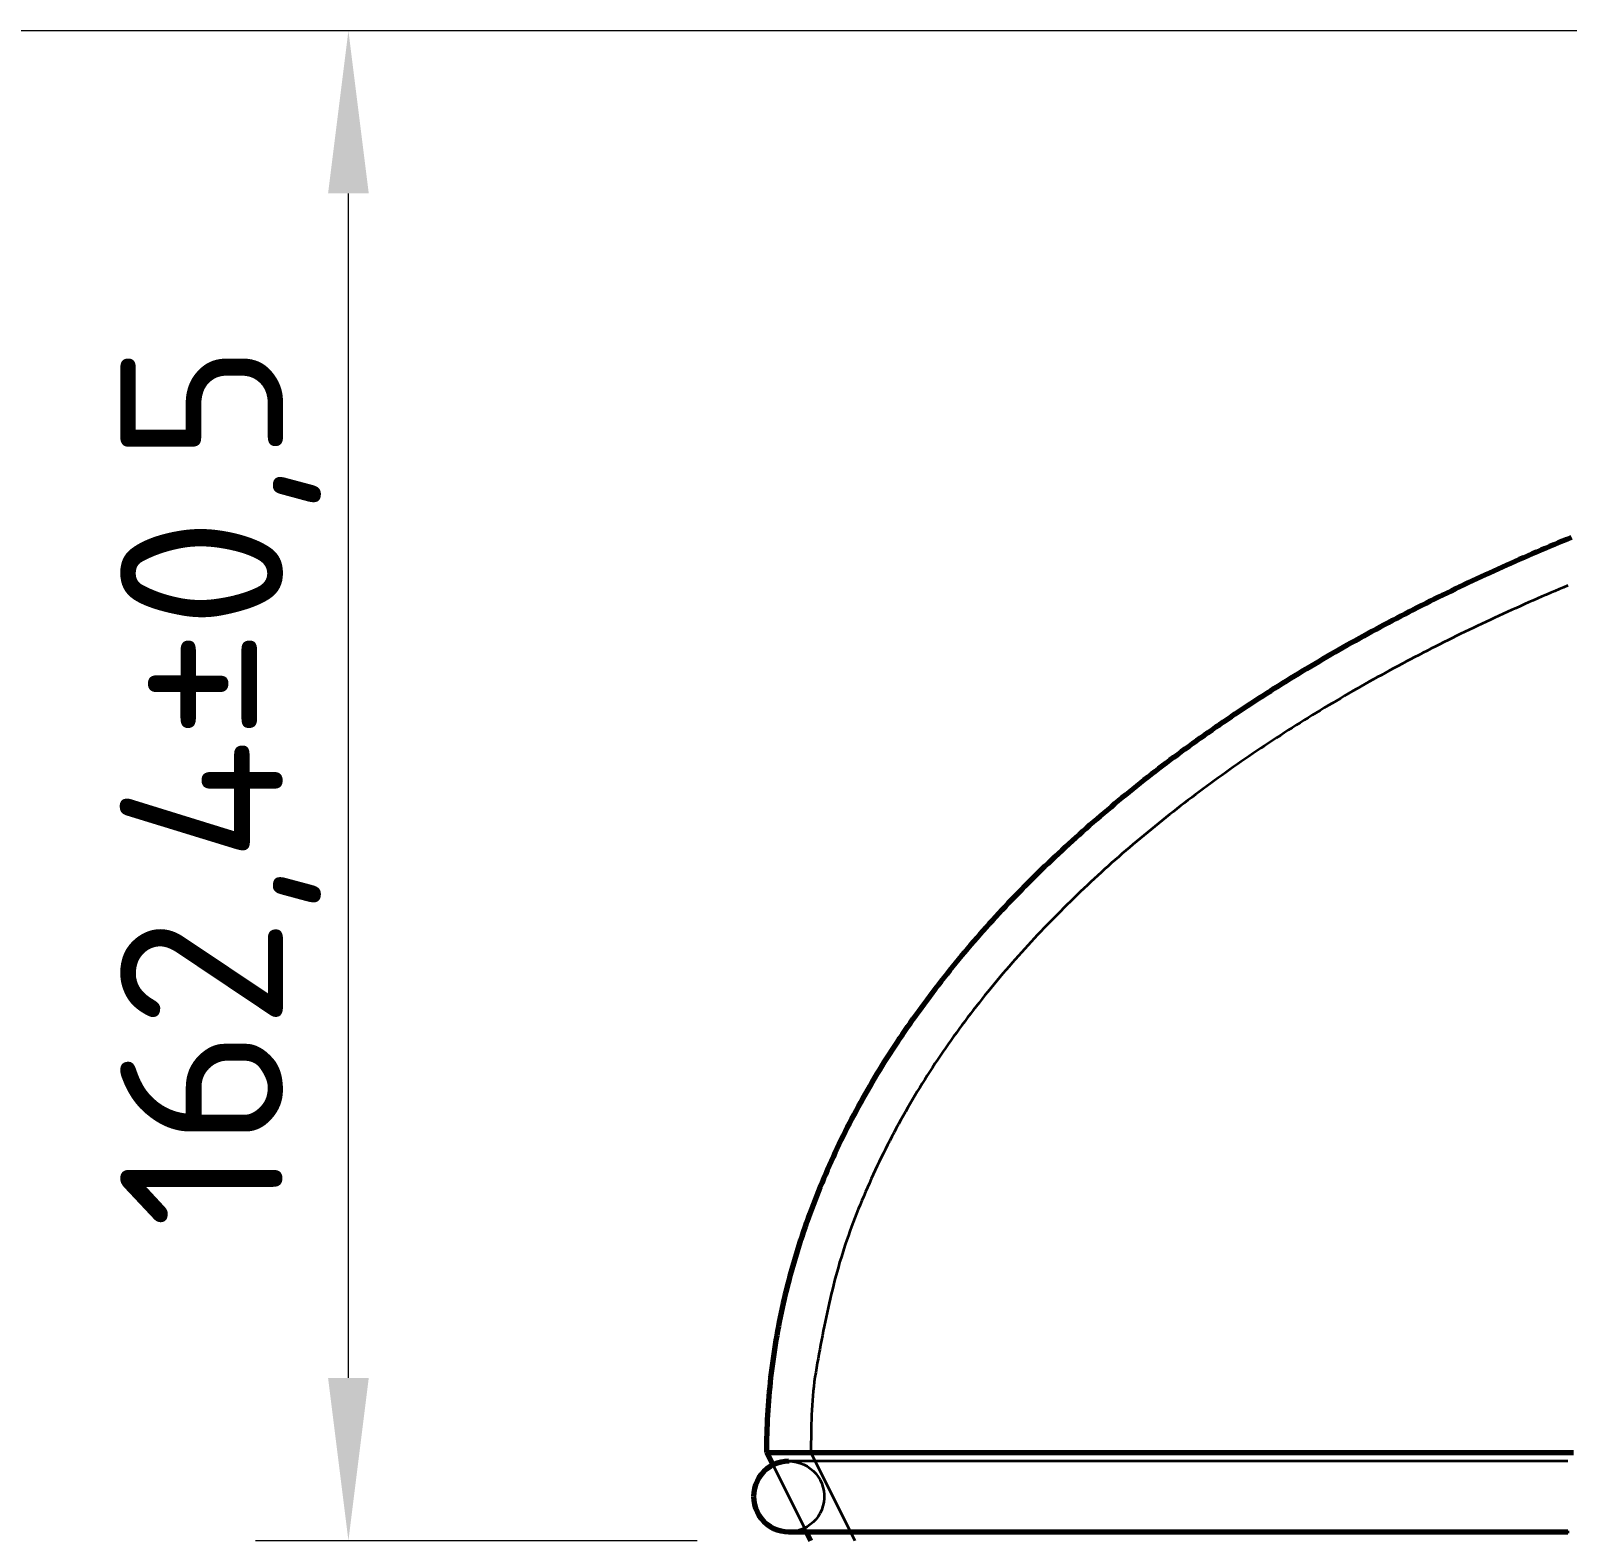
# Model space of a CAD drawing. Header units: millimetres. Extents: x 0 to 1554, y 0 to 420.
# Drawn here: x 61.92 to 94.97, y 331.65 to 364.03 of the extents above; entities that cross this region are included whole.
import ezdxf

# ---------------------------------------------------------------- set-up
doc = ezdxf.new("R2010")
doc.units = ezdxf.units.MM
doc.linetypes.add('IRAM-E-TRAZOS', pattern=[5, 4, -1])
for name, color, linetype, lineweight in [('01-VISIBLE', 7, 'CONTINUOUS', 70), ('02-OCULTA', 4, 'IRAM-E-TRAZOS', 35), ('04-COTA', 3, 'CONTINUOUS', 18)]:
    doc.layers.add(name, color=color, linetype=linetype, lineweight=lineweight)
doc.styles.add('ISO3098', font='isocpeur.ttf')
doc.dimstyles.new('FLAMA-IRAM', dxfattribs={"dimtxt": 3.5, "dimasz": 3.5, "dimexe": 2, "dimexo": 1.5, "dimgap": 1, "dimtad": 1, "dimdec": 1, "dimtxsty": 'ISO3098', "dimblk": 'IRAM_FLECHA', "dimblk1": 'IRAM_FLECHA', "dimblk2": 'IRAM_FLECHA', "dimcen": 2.5, "dimclrd": 256, "dimclre": 256, "dimclrt": 256, "dimazin": 3, "dimtfac": 1, "dimtmove": 0, "dimatfit": 3, "dimlwd": 18, "dimlwe": 18})

# ---------------------------------------------------------------- blocks, each defined once
blk = doc.blocks.new('IRAM_FLECHA')
blk.add_solid([(0, 0), (-1, 0.125), (-1, -0.125)])

msp = doc.modelspace()

# ---------------------------------------------------------------- linework, layer by layer
at = {"layer": '01-VISIBLE'}
for p, q in [((77.885, 333.182), (77.75, 333.452)), ((78.7, 331.552), (78.605, 331.742))]:
    msp.add_line(p, q, dxfattribs=at)
for points in [[(77.75, 333.452), (77.75, 333.553), (77.751, 333.654), (77.753, 333.755), (77.755, 333.856), (77.758, 333.957), (77.762, 334.058), (77.767, 334.159), (77.772, 334.259), (77.778, 334.36), (77.785, 334.461), (77.792, 334.562), (77.8, 334.662), (77.809, 334.763), (77.819, 334.864), (77.829, 334.964), (77.84, 335.064), (77.852, 335.165), (77.864, 335.265), (77.877, 335.365), (77.891, 335.465), (77.905, 335.565), (77.921, 335.665), (77.936, 335.765), (77.953, 335.864), (77.97, 335.964), (77.988, 336.063), (78.007, 336.163), (78.026, 336.262), (78.046, 336.361), (78.066, 336.46), (78.087, 336.559), (78.109, 336.657), (78.132, 336.756), (78.155, 336.854), (78.179, 336.952), (78.203, 337.05), (78.228, 337.148), (78.254, 337.246), (78.281, 337.343), (78.308, 337.44), (78.335, 337.538), (78.364, 337.634), (78.393, 337.731), (78.422, 337.828), (78.452, 337.924), (78.483, 338.02), (78.515, 338.116), (78.547, 338.212), (78.579, 338.308), (78.612, 338.403), (78.646, 338.498), (78.681, 338.593), (78.716, 338.688), (78.751, 338.783), (78.787, 338.877), (78.824, 338.971), (78.861, 339.065), (78.899, 339.158), (78.938, 339.252), (78.977, 339.345), (79.017, 339.438), (79.057, 339.531), (79.097, 339.623), (79.139, 339.715), (79.181, 339.807), (79.223, 339.899), (79.266, 339.99), (79.309, 340.081), (79.353, 340.172), (79.398, 340.263), (79.443, 340.353), (79.488, 340.444), (79.534, 340.533), (79.581, 340.623), (79.628, 340.712), (79.676, 340.802), (79.724, 340.89), (79.772, 340.979), (79.821, 341.067), (79.871, 341.155), (79.921, 341.243), (79.972, 341.33), (80.023, 341.418), (80.074, 341.504), (80.126, 341.591), (80.178, 341.677), (80.231, 341.764), (80.285, 341.849), (80.338, 341.935), (80.393, 342.02), (80.447, 342.105), (80.502, 342.19), (80.558, 342.274), (80.614, 342.358), (80.67, 342.442), (80.727, 342.525), (80.784, 342.609), (80.842, 342.692), (80.9, 342.774), (80.958, 342.857), (81.017, 342.939), (81.076, 343.021), (81.136, 343.102), (81.196, 343.183), (81.256, 343.264), (81.317, 343.345), (81.378, 343.425), (81.44, 343.506), (81.502, 343.585), (81.564, 343.665), (81.627, 343.744), (81.69, 343.823), (81.753, 343.902), (81.817, 343.98), (81.881, 344.058), (81.945, 344.136), (82.01, 344.213), (82.075, 344.291), (82.141, 344.367), (82.207, 344.444), (82.273, 344.52), (82.339, 344.596), (82.406, 344.672), (82.473, 344.748), (82.541, 344.823), (82.609, 344.898), (82.677, 344.972), (82.745, 345.046), (82.814, 345.121), (82.883, 345.194), (82.952, 345.268), (83.022, 345.341), (83.092, 345.414), (83.162, 345.486), (83.233, 345.559), (83.303, 345.631), (83.375, 345.702), (83.446, 345.774), (83.518, 345.845), (83.59, 345.916), (83.662, 345.986), (83.734, 346.057), (83.807, 346.127), (83.88, 346.196), (83.954, 346.266), (84.027, 346.335), (84.101, 346.404), (84.175, 346.473), (84.249, 346.541), (84.324, 346.609), (84.399, 346.677), (84.474, 346.744), (84.55, 346.812), (84.625, 346.878), (84.701, 346.945), (84.777, 347.012), (84.853, 347.078), (84.93, 347.144), (85.007, 347.209), (85.084, 347.274), (85.161, 347.339), (85.239, 347.404), (85.316, 347.469), (85.394, 347.533), (85.473, 347.597), (85.551, 347.661), (85.63, 347.724), (85.708, 347.787), (85.787, 347.85), (85.867, 347.913), (85.946, 347.975), (86.026, 348.037), (86.106, 348.099), (86.186, 348.161), (86.266, 348.222), (86.347, 348.283), (86.427, 348.344), (86.508, 348.404), (86.589, 348.464), (86.67, 348.524), (86.752, 348.584), (86.834, 348.644), (86.915, 348.703), (86.997, 348.762), (87.08, 348.82), (87.162, 348.879), (87.245, 348.937), (87.327, 348.995), (87.41, 349.053), (87.493, 349.11), (87.577, 349.167), (87.66, 349.224), (87.744, 349.281), (87.827, 349.337), (87.911, 349.393), (87.995, 349.449), (88.08, 349.505), (88.164, 349.56), (88.249, 349.616), (88.334, 349.671), (88.418, 349.725), (88.504, 349.78), (88.589, 349.834), (88.674, 349.888), (88.76, 349.941), (88.845, 349.995), (88.931, 350.048), (89.017, 350.101), (89.103, 350.154), (89.19, 350.206), (89.276, 350.259), (89.363, 350.311), (89.449, 350.362), (89.536, 350.414), (89.623, 350.465), (89.71, 350.516), (89.798, 350.567), (89.885, 350.618), (89.973, 350.668), (90.06, 350.718), (90.148, 350.768), (90.236, 350.818), (90.324, 350.867), (90.413, 350.916), (90.501, 350.965), (90.589, 351.014), (90.678, 351.062), (90.767, 351.111), (90.856, 351.159), (90.945, 351.207), (91.034, 351.254), (91.123, 351.302), (91.212, 351.349), (91.302, 351.396), (91.391, 351.442), (91.481, 351.489), (91.571, 351.535), (91.661, 351.581), (91.751, 351.627), (91.841, 351.672), (91.931, 351.718), (92.021, 351.763), (92.112, 351.808), (92.202, 351.852), (92.293, 351.897), (92.384, 351.941), (92.475, 351.985), (92.566, 352.029), (92.657, 352.073), (92.748, 352.116), (92.839, 352.159), (92.931, 352.202), (93.022, 352.245), (93.114, 352.287), (93.206, 352.33), (93.298, 352.372), (93.389, 352.414), (93.481, 352.455), (93.574, 352.497), (93.666, 352.538), (93.758, 352.579), (93.85, 352.62), (93.943, 352.661), (94.035, 352.701), (94.128, 352.741), (94.221, 352.782), (94.314, 352.821), (94.406, 352.861), (94.499, 352.901), (94.592, 352.94), (94.686, 352.979), (94.779, 353.018), (94.872, 353.056), (94.966, 353.095), (95.059, 353.133)], [(78.225, 333.262), (78.14, 333.257), (78.056, 333.243), (77.974, 333.219), (77.895, 333.187), (77.821, 333.145), (77.751, 333.096), (77.688, 333.039), (77.631, 332.976), (77.581, 332.906), (77.54, 332.832), (77.508, 332.753), (77.484, 332.671), (77.47, 332.587), (77.465, 332.502)], [(77.75, 333.452), (77.945, 333.452), (78.14, 333.452), (78.335, 333.452), (78.53, 333.452), (78.725, 333.452), (78.92, 333.452), (79.115, 333.452), (79.31, 333.452), (79.505, 333.452), (79.7, 333.452), (79.895, 333.452), (80.09, 333.452), (80.285, 333.452), (80.48, 333.452), (80.675, 333.452), (80.87, 333.452), (81.065, 333.452), (81.26, 333.452), (81.455, 333.452), (81.65, 333.452), (81.845, 333.452), (82.04, 333.452), (82.235, 333.452), (82.43, 333.452), (82.625, 333.452), (82.82, 333.452), (83.015, 333.452), (83.21, 333.452), (83.405, 333.452), (83.6, 333.452), (83.795, 333.452), (83.99, 333.452), (84.185, 333.452), (84.38, 333.452), (84.575, 333.452), (84.77, 333.452), (84.965, 333.452), (85.16, 333.452), (85.355, 333.452), (85.55, 333.452), (85.745, 333.452), (85.94, 333.452), (86.135, 333.452), (86.33, 333.452), (86.525, 333.452), (86.72, 333.452), (86.915, 333.452), (87.11, 333.452), (87.305, 333.452), (87.5, 333.452), (87.695, 333.452), (87.89, 333.452), (88.085, 333.452), (88.28, 333.452), (88.475, 333.452), (88.67, 333.452), (88.865, 333.452), (89.06, 333.452), (89.255, 333.452), (89.45, 333.452), (89.645, 333.452), (89.84, 333.452), (90.035, 333.452), (90.23, 333.452), (90.425, 333.452), (90.62, 333.452), (90.815, 333.452), (91.01, 333.452), (91.205, 333.452), (91.4, 333.452), (91.595, 333.452), (91.79, 333.452), (91.985, 333.452), (92.18, 333.452), (92.375, 333.452), (92.57, 333.452), (92.765, 333.452), (92.96, 333.452), (93.155, 333.452), (93.35, 333.452), (93.545, 333.452), (93.74, 333.452), (93.935, 333.452), (94.13, 333.452), (94.325, 333.452), (94.52, 333.452), (94.715, 333.452), (94.91, 333.452), (95.105, 333.452)], [(77.465, 332.502), (77.47, 332.417), (77.484, 332.333), (77.508, 332.251), (77.54, 332.172), (77.581, 332.097), (77.631, 332.028), (77.688, 331.964), (77.751, 331.908), (77.821, 331.858), (77.895, 331.817), (77.974, 331.784), (78.056, 331.761), (78.14, 331.747), (78.225, 331.742)], [(78.225, 331.742), (78.288, 331.742), (78.352, 331.742), (78.415, 331.742), (78.478, 331.742), (78.542, 331.742), (78.605, 331.742)], [(78.225, 331.742), (78.418, 331.742), (78.61, 331.742), (78.803, 331.742), (78.995, 331.742), (79.188, 331.742), (79.381, 331.742), (79.573, 331.742), (79.766, 331.742), (79.959, 331.742), (80.151, 331.742), (80.344, 331.742), (80.536, 331.742), (80.729, 331.742), (80.922, 331.742), (81.114, 331.742), (81.307, 331.742), (81.5, 331.742), (81.692, 331.742), (81.885, 331.742), (82.077, 331.742), (82.27, 331.742), (82.463, 331.742), (82.655, 331.742), (82.848, 331.742), (83.041, 331.742), (83.233, 331.742), (83.426, 331.742), (83.618, 331.742), (83.811, 331.742), (84.004, 331.742), (84.196, 331.742), (84.389, 331.742), (84.582, 331.742), (84.774, 331.742), (84.967, 331.742), (85.159, 331.742), (85.352, 331.742), (85.545, 331.742), (85.737, 331.742), (85.93, 331.742), (86.123, 331.742), (86.315, 331.742), (86.508, 331.742), (86.701, 331.742), (86.893, 331.742), (87.086, 331.742), (87.278, 331.742), (87.471, 331.742), (87.664, 331.742), (87.856, 331.742), (88.049, 331.742), (88.242, 331.742), (88.434, 331.742), (88.627, 331.742), (88.819, 331.742), (89.012, 331.742), (89.205, 331.742), (89.397, 331.742), (89.59, 331.742), (89.782, 331.742), (89.975, 331.742), (90.168, 331.742), (90.36, 331.742), (90.553, 331.742), (90.746, 331.742), (90.938, 331.742), (91.131, 331.742), (91.323, 331.742), (91.516, 331.742), (91.709, 331.742), (91.901, 331.742), (92.094, 331.742), (92.287, 331.742), (92.479, 331.742), (92.672, 331.742), (92.864, 331.742), (93.057, 331.742), (93.25, 331.742), (93.442, 331.742), (93.635, 331.742), (93.828, 331.742), (94.02, 331.742), (94.213, 331.742), (94.405, 331.742), (94.598, 331.742), (94.791, 331.742), (94.983, 331.742)]]:
    msp.add_lwpolyline(points, dxfattribs=at)
at = {"layer": '02-OCULTA'}
for p, q in [((78.605, 331.742), (77.885, 333.182)), ((79.65, 331.552), (78.7, 333.452))]:
    msp.add_line(p, q, dxfattribs=at)
for points in [[(94.981, 352.095), (94.888, 352.056), (94.794, 352.016), (94.701, 351.977), (94.608, 351.937), (94.515, 351.897), (94.422, 351.857), (94.329, 351.817), (94.237, 351.777), (94.144, 351.736), (94.051, 351.695), (93.959, 351.654), (93.867, 351.612), (93.774, 351.571), (93.682, 351.529), (93.59, 351.487), (93.498, 351.445), (93.406, 351.402), (93.315, 351.36), (93.223, 351.317), (93.132, 351.274), (93.04, 351.23), (92.949, 351.187), (92.858, 351.143), (92.766, 351.099), (92.675, 351.054), (92.585, 351.01), (92.494, 350.965), (92.403, 350.92), (92.313, 350.875), (92.222, 350.83), (92.132, 350.784), (92.042, 350.738), (91.952, 350.692), (91.862, 350.646), (91.772, 350.599), (91.682, 350.552), (91.592, 350.505), (91.503, 350.458), (91.414, 350.411), (91.324, 350.363), (91.235, 350.315), (91.146, 350.267), (91.057, 350.218), (90.969, 350.17), (90.88, 350.121), (90.792, 350.071), (90.703, 350.022), (90.615, 349.972), (90.527, 349.923), (90.439, 349.872), (90.351, 349.822), (90.264, 349.771), (90.176, 349.721), (90.089, 349.669), (90.002, 349.618), (89.915, 349.566), (89.828, 349.515), (89.741, 349.463), (89.655, 349.41), (89.568, 349.358), (89.482, 349.305), (89.396, 349.252), (89.31, 349.198), (89.224, 349.145), (89.138, 349.091), (89.053, 349.037), (88.967, 348.982), (88.882, 348.928), (88.797, 348.873), (88.712, 348.818), (88.628, 348.762), (88.543, 348.707), (88.459, 348.651), (88.375, 348.595), (88.291, 348.538), (88.207, 348.481), (88.123, 348.425), (88.04, 348.367), (87.956, 348.31), (87.873, 348.252), (87.79, 348.194), (87.707, 348.136), (87.625, 348.077), (87.543, 348.019), (87.46, 347.96), (87.378, 347.9), (87.297, 347.841), (87.215, 347.781), (87.134, 347.721), (87.052, 347.66), (86.971, 347.6), (86.891, 347.539), (86.81, 347.478), (86.73, 347.416), (86.649, 347.354), (86.569, 347.292), (86.49, 347.23), (86.41, 347.168), (86.331, 347.105), (86.252, 347.042), (86.173, 346.978), (86.094, 346.915), (86.016, 346.851), (85.937, 346.787), (85.859, 346.722), (85.782, 346.657), (85.704, 346.592), (85.627, 346.527), (85.55, 346.461), (85.473, 346.396), (85.396, 346.329), (85.32, 346.263), (85.244, 346.196), (85.168, 346.129), (85.092, 346.062), (85.017, 345.994), (84.942, 345.926), (84.867, 345.858), (84.793, 345.79), (84.719, 345.721), (84.645, 345.652), (84.571, 345.582), (84.498, 345.513), (84.425, 345.443), (84.352, 345.372), (84.28, 345.302), (84.207, 345.231), (84.136, 345.16), (84.064, 345.088), (83.993, 345.016), (83.922, 344.944), (83.851, 344.872), (83.781, 344.799), (83.711, 344.726), (83.641, 344.653), (83.571, 344.579), (83.502, 344.505), (83.433, 344.431), (83.365, 344.356), (83.297, 344.282), (83.229, 344.206), (83.162, 344.131), (83.094, 344.055), (83.028, 343.979), (82.961, 343.903), (82.895, 343.826), (82.829, 343.75), (82.764, 343.672), (82.699, 343.595), (82.634, 343.517), (82.57, 343.439), (82.506, 343.36), (82.442, 343.282), (82.379, 343.203), (82.316, 343.123), (82.254, 343.044), (82.192, 342.964), (82.13, 342.883), (82.069, 342.803), (82.008, 342.722), (81.948, 342.641), (81.888, 342.559), (81.828, 342.478), (81.769, 342.396), (81.71, 342.313), (81.652, 342.23), (81.594, 342.147), (81.536, 342.064), (81.479, 341.981), (81.423, 341.897), (81.367, 341.812), (81.311, 341.728), (81.256, 341.643), (81.201, 341.558), (81.147, 341.472), (81.093, 341.387), (81.04, 341.301), (80.987, 341.214), (80.935, 341.128), (80.883, 341.041), (80.832, 340.953), (80.781, 340.866), (80.731, 340.778), (80.682, 340.69), (80.632, 340.601), (80.584, 340.513), (80.536, 340.424), (80.488, 340.334), (80.441, 340.245), (80.395, 340.155), (80.348, 340.065), (80.303, 339.974), (80.258, 339.884), (80.213, 339.793), (80.169, 339.702), (80.125, 339.611), (80.082, 339.519), (80.04, 339.427), (79.997, 339.335), (79.956, 339.243), (79.915, 339.151), (79.874, 339.058), (79.835, 338.965), (79.795, 338.872), (79.757, 338.778), (79.718, 338.684), (79.681, 338.59), (79.644, 338.496), (79.608, 338.401), (79.573, 338.307), (79.538, 338.212), (79.504, 338.116), (79.471, 338.021), (79.438, 337.925), (79.407, 337.829), (79.376, 337.732), (79.346, 337.636), (79.317, 337.539), (79.289, 337.442), (79.261, 337.344), (79.234, 337.247), (79.209, 337.149), (79.184, 337.051), (79.16, 336.952), (79.136, 336.854), (79.112, 336.756), (79.089, 336.657), (79.067, 336.558), (79.046, 336.459), (79.024, 336.361), (79.004, 336.261), (78.984, 336.162), (78.964, 336.063), (78.945, 335.964), (78.926, 335.864), (78.907, 335.765), (78.888, 335.665), (78.87, 335.566), (78.852, 335.466), (78.834, 335.367), (78.817, 335.267), (78.801, 335.167), (78.786, 335.067), (78.771, 334.967), (78.759, 334.866), (78.747, 334.766), (78.738, 334.665), (78.73, 334.564), (78.723, 334.463), (78.717, 334.362), (78.713, 334.261), (78.709, 334.16), (78.707, 334.059), (78.704, 333.958), (78.703, 333.857), (78.701, 333.755), (78.7, 333.654), (78.7, 333.553), (78.7, 333.452)], [(95.105, 333.452), (94.91, 333.452), (94.715, 333.452), (94.52, 333.452), (94.325, 333.452), (94.13, 333.452), (93.935, 333.452), (93.74, 333.452), (93.545, 333.452), (93.35, 333.452), (93.155, 333.452), (92.96, 333.452), (92.765, 333.452), (92.57, 333.452), (92.375, 333.452), (92.18, 333.452), (91.985, 333.452), (91.79, 333.452), (91.595, 333.452), (91.4, 333.452), (91.205, 333.452), (91.01, 333.452), (90.815, 333.452), (90.62, 333.452), (90.425, 333.452), (90.23, 333.452), (90.035, 333.452), (89.84, 333.452), (89.645, 333.452), (89.45, 333.452), (89.255, 333.452), (89.06, 333.452), (88.865, 333.452), (88.67, 333.452), (88.475, 333.452), (88.28, 333.452), (88.085, 333.452), (87.89, 333.452), (87.695, 333.452), (87.5, 333.452), (87.305, 333.452), (87.11, 333.452), (86.915, 333.452), (86.72, 333.452), (86.525, 333.452), (86.33, 333.452), (86.135, 333.452), (85.94, 333.452), (85.745, 333.452), (85.55, 333.452), (85.355, 333.452), (85.16, 333.452), (84.965, 333.452), (84.77, 333.452), (84.575, 333.452), (84.38, 333.452), (84.185, 333.452), (83.99, 333.452), (83.795, 333.452), (83.6, 333.452), (83.405, 333.452), (83.21, 333.452), (83.015, 333.452), (82.82, 333.452), (82.625, 333.452), (82.43, 333.452), (82.235, 333.452), (82.04, 333.452), (81.845, 333.452), (81.65, 333.452), (81.455, 333.452), (81.26, 333.452), (81.065, 333.452), (80.87, 333.452), (80.675, 333.452), (80.48, 333.452), (80.285, 333.452), (80.09, 333.452), (79.895, 333.452), (79.7, 333.452), (79.505, 333.452), (79.31, 333.452), (79.115, 333.452), (78.92, 333.452), (78.725, 333.452), (78.53, 333.452), (78.335, 333.452), (78.14, 333.452), (77.945, 333.452), (77.75, 333.452)], [(94.983, 333.262), (94.791, 333.262), (94.598, 333.262), (94.405, 333.262), (94.213, 333.262), (94.02, 333.262), (93.828, 333.262), (93.635, 333.262), (93.442, 333.262), (93.25, 333.262), (93.057, 333.262), (92.864, 333.262), (92.672, 333.262), (92.479, 333.262), (92.287, 333.262), (92.094, 333.262), (91.901, 333.262), (91.709, 333.262), (91.516, 333.262), (91.323, 333.262), (91.131, 333.262), (90.938, 333.262), (90.746, 333.262), (90.553, 333.262), (90.36, 333.262), (90.168, 333.262), (89.975, 333.262), (89.782, 333.262), (89.59, 333.262), (89.397, 333.262), (89.205, 333.262), (89.012, 333.262), (88.819, 333.262), (88.627, 333.262), (88.434, 333.262), (88.242, 333.262), (88.049, 333.262), (87.856, 333.262), (87.664, 333.262), (87.471, 333.262), (87.278, 333.262), (87.086, 333.262), (86.893, 333.262), (86.701, 333.262), (86.508, 333.262), (86.315, 333.262), (86.123, 333.262), (85.93, 333.262), (85.737, 333.262), (85.545, 333.262), (85.352, 333.262), (85.159, 333.262), (84.967, 333.262), (84.774, 333.262), (84.582, 333.262), (84.389, 333.262), (84.196, 333.262), (84.004, 333.262), (83.811, 333.262), (83.618, 333.262), (83.426, 333.262), (83.233, 333.262), (83.041, 333.262), (82.848, 333.262), (82.655, 333.262), (82.463, 333.262), (82.27, 333.262), (82.077, 333.262), (81.885, 333.262), (81.692, 333.262), (81.5, 333.262), (81.307, 333.262), (81.114, 333.262), (80.922, 333.262), (80.729, 333.262), (80.536, 333.262), (80.344, 333.262), (80.151, 333.262), (79.959, 333.262), (79.766, 333.262), (79.573, 333.262), (79.381, 333.262), (79.188, 333.262), (78.995, 333.262), (78.803, 333.262), (78.61, 333.262), (78.418, 333.262), (78.225, 333.262)], [(94.983, 333.262), (94.791, 333.262), (94.598, 333.262), (94.405, 333.262), (94.213, 333.262), (94.02, 333.262), (93.828, 333.262), (93.635, 333.262), (93.442, 333.262), (93.25, 333.262), (93.057, 333.262), (92.864, 333.262), (92.672, 333.262), (92.479, 333.262), (92.287, 333.262), (92.094, 333.262), (91.901, 333.262), (91.709, 333.262), (91.516, 333.262), (91.323, 333.262), (91.131, 333.262), (90.938, 333.262), (90.746, 333.262), (90.553, 333.262), (90.36, 333.262), (90.168, 333.262), (89.975, 333.262), (89.782, 333.262), (89.59, 333.262), (89.397, 333.262), (89.205, 333.262), (89.012, 333.262), (88.819, 333.262), (88.627, 333.262), (88.434, 333.262), (88.242, 333.262), (88.049, 333.262), (87.856, 333.262), (87.664, 333.262), (87.471, 333.262), (87.278, 333.262), (87.086, 333.262), (86.893, 333.262), (86.701, 333.262), (86.508, 333.262), (86.315, 333.262), (86.123, 333.262), (85.93, 333.262), (85.737, 333.262), (85.545, 333.262), (85.352, 333.262), (85.159, 333.262), (84.967, 333.262), (84.774, 333.262), (84.582, 333.262), (84.389, 333.262), (84.196, 333.262), (84.004, 333.262), (83.811, 333.262), (83.618, 333.262), (83.426, 333.262), (83.233, 333.262), (83.041, 333.262), (82.848, 333.262), (82.655, 333.262), (82.463, 333.262), (82.27, 333.262), (82.077, 333.262), (81.885, 333.262), (81.692, 333.262), (81.5, 333.262), (81.307, 333.262), (81.114, 333.262), (80.922, 333.262), (80.729, 333.262), (80.536, 333.262), (80.344, 333.262), (80.151, 333.262), (79.959, 333.262), (79.766, 333.262), (79.573, 333.262), (79.381, 333.262), (79.188, 333.262), (78.995, 333.262), (78.803, 333.262), (78.61, 333.262), (78.418, 333.262), (78.225, 333.262)], [(78.225, 333.262), (78.307, 333.257), (78.388, 333.244), (78.468, 333.222), (78.544, 333.192), (78.617, 333.153), (78.685, 333.107), (78.748, 333.054), (78.804, 332.994), (78.854, 332.928), (78.896, 332.858), (78.931, 332.783), (78.957, 332.705), (78.975, 332.625), (78.984, 332.543), (78.984, 332.461), (78.975, 332.379), (78.957, 332.298), (78.931, 332.22), (78.896, 332.146), (78.854, 332.075), (78.804, 332.01), (78.748, 331.95), (78.685, 331.897), (78.617, 331.851), (78.544, 331.812), (78.468, 331.782), (78.388, 331.76), (78.307, 331.746), (78.225, 331.742)], [(95.061, 333.452), (94.871, 333.452), (94.681, 333.452), (94.491, 333.452), (94.3, 333.452), (94.11, 333.452), (93.92, 333.452), (93.73, 333.452), (93.539, 333.452), (93.349, 333.452), (93.159, 333.452), (92.969, 333.452), (92.778, 333.452), (92.588, 333.452), (92.398, 333.452), (92.208, 333.452), (92.017, 333.452), (91.827, 333.452), (91.637, 333.452), (91.447, 333.452), (91.257, 333.452), (91.066, 333.452), (90.876, 333.452), (90.686, 333.452), (90.495, 333.452), (90.305, 333.452), (90.115, 333.452), (89.925, 333.452), (89.734, 333.452), (89.544, 333.452), (89.354, 333.452), (89.164, 333.452), (88.973, 333.452), (88.783, 333.452), (88.593, 333.452), (88.403, 333.452), (88.212, 333.452), (88.022, 333.452), (87.832, 333.452), (87.642, 333.452), (87.451, 333.452), (87.261, 333.452), (87.071, 333.452), (86.881, 333.452), (86.69, 333.452), (86.5, 333.452), (86.31, 333.452), (86.12, 333.452), (85.929, 333.452), (85.739, 333.452), (85.549, 333.452), (85.359, 333.452), (85.168, 333.452), (84.978, 333.452), (84.788, 333.452), (84.598, 333.452), (84.407, 333.452), (84.217, 333.452), (84.027, 333.452), (83.837, 333.452), (83.647, 333.452), (83.456, 333.452), (83.266, 333.452), (83.076, 333.452), (82.885, 333.452), (82.695, 333.452), (82.505, 333.452), (82.315, 333.452), (82.124, 333.452), (81.934, 333.452), (81.744, 333.452), (81.554, 333.452), (81.363, 333.452), (81.173, 333.452), (80.983, 333.452), (80.793, 333.452), (80.602, 333.452), (80.412, 333.452), (80.222, 333.452), (80.032, 333.452), (79.841, 333.452), (79.651, 333.452), (79.461, 333.452), (79.271, 333.452), (79.08, 333.452), (78.89, 333.452), (78.7, 333.452)], [(78.7, 333.452), (78.89, 333.452), (79.08, 333.452), (79.271, 333.452), (79.461, 333.452), (79.651, 333.452), (79.841, 333.452), (80.032, 333.452), (80.222, 333.452), (80.412, 333.452), (80.602, 333.452), (80.793, 333.452), (80.983, 333.452), (81.173, 333.452), (81.363, 333.452), (81.554, 333.452), (81.744, 333.452), (81.934, 333.452), (82.124, 333.452), (82.315, 333.452), (82.505, 333.452), (82.695, 333.452), (82.885, 333.452), (83.076, 333.452), (83.266, 333.452), (83.456, 333.452), (83.647, 333.452), (83.837, 333.452), (84.027, 333.452), (84.217, 333.452), (84.407, 333.452), (84.598, 333.452), (84.788, 333.452), (84.978, 333.452), (85.168, 333.452), (85.359, 333.452), (85.549, 333.452), (85.739, 333.452), (85.929, 333.452), (86.12, 333.452), (86.31, 333.452), (86.5, 333.452), (86.69, 333.452), (86.881, 333.452), (87.071, 333.452), (87.261, 333.452), (87.451, 333.452), (87.642, 333.452), (87.832, 333.452), (88.022, 333.452), (88.212, 333.452), (88.403, 333.452), (88.593, 333.452), (88.783, 333.452), (88.973, 333.452), (89.164, 333.452), (89.354, 333.452), (89.544, 333.452), (89.734, 333.452), (89.925, 333.452), (90.115, 333.452), (90.305, 333.452), (90.495, 333.452), (90.686, 333.452), (90.876, 333.452), (91.066, 333.452), (91.257, 333.452), (91.447, 333.452), (91.637, 333.452), (91.827, 333.452), (92.017, 333.452), (92.208, 333.452), (92.398, 333.452), (92.588, 333.452), (92.778, 333.452), (92.969, 333.452), (93.159, 333.452), (93.349, 333.452), (93.539, 333.452), (93.73, 333.452), (93.92, 333.452), (94.11, 333.452), (94.3, 333.452), (94.491, 333.452), (94.681, 333.452), (94.871, 333.452), (95.061, 333.452)], [(78.605, 331.742), (78.796, 331.742), (78.986, 331.742), (79.177, 331.742), (79.368, 331.742), (79.559, 331.742), (79.749, 331.742), (79.94, 331.742), (80.131, 331.742), (80.322, 331.742), (80.512, 331.742), (80.703, 331.742), (80.894, 331.742), (81.084, 331.742), (81.275, 331.742), (81.466, 331.742), (81.657, 331.742), (81.847, 331.742), (82.038, 331.742), (82.229, 331.742), (82.42, 331.742), (82.61, 331.742), (82.801, 331.742), (82.992, 331.742), (83.182, 331.742), (83.373, 331.742), (83.564, 331.742), (83.755, 331.742), (83.945, 331.742), (84.136, 331.742), (84.327, 331.742), (84.517, 331.742), (84.708, 331.742), (84.899, 331.742), (85.09, 331.742), (85.28, 331.742), (85.471, 331.742), (85.662, 331.742), (85.853, 331.742), (86.043, 331.742), (86.234, 331.742), (86.425, 331.742), (86.615, 331.742), (86.806, 331.742), (86.997, 331.742), (87.188, 331.742), (87.378, 331.742), (87.569, 331.742), (87.76, 331.742), (87.951, 331.742), (88.141, 331.742), (88.332, 331.742), (88.523, 331.742), (88.713, 331.742), (88.904, 331.742), (89.095, 331.742), (89.286, 331.742), (89.476, 331.742), (89.667, 331.742), (89.858, 331.742), (90.049, 331.742), (90.239, 331.742), (90.43, 331.742), (90.621, 331.742), (90.811, 331.742), (91.002, 331.742), (91.193, 331.742), (91.384, 331.742), (91.574, 331.742), (91.765, 331.742), (91.956, 331.742), (92.146, 331.742), (92.337, 331.742), (92.528, 331.742), (92.719, 331.742), (92.909, 331.742), (93.1, 331.742), (93.291, 331.742), (93.482, 331.742), (93.672, 331.742), (93.863, 331.742), (94.054, 331.742), (94.244, 331.742), (94.435, 331.742), (94.626, 331.742), (94.817, 331.742), (95.007, 331.742)]]:
    msp.add_lwpolyline(points, dxfattribs=at)

# ---------------------------------------------------------------- dimensions: what is measured, and where the dimension line sits
at = {"layer": '04-COTA'}
for base, p1, text in [((59.75, 125.972), (77.75, 125.972), '<>±2'), ((68.75, 331.552), (77.75, 331.552), '<>±0,5')]:
    msp.add_linear_dim(base=base, p1=p1, p2=(107.95, 364.028), angle=90, text=text, dimstyle='FLAMA-IRAM', override={"dimlfac": 5}, dxfattribs=at).render()

doc.saveas('drawing.dxf')
